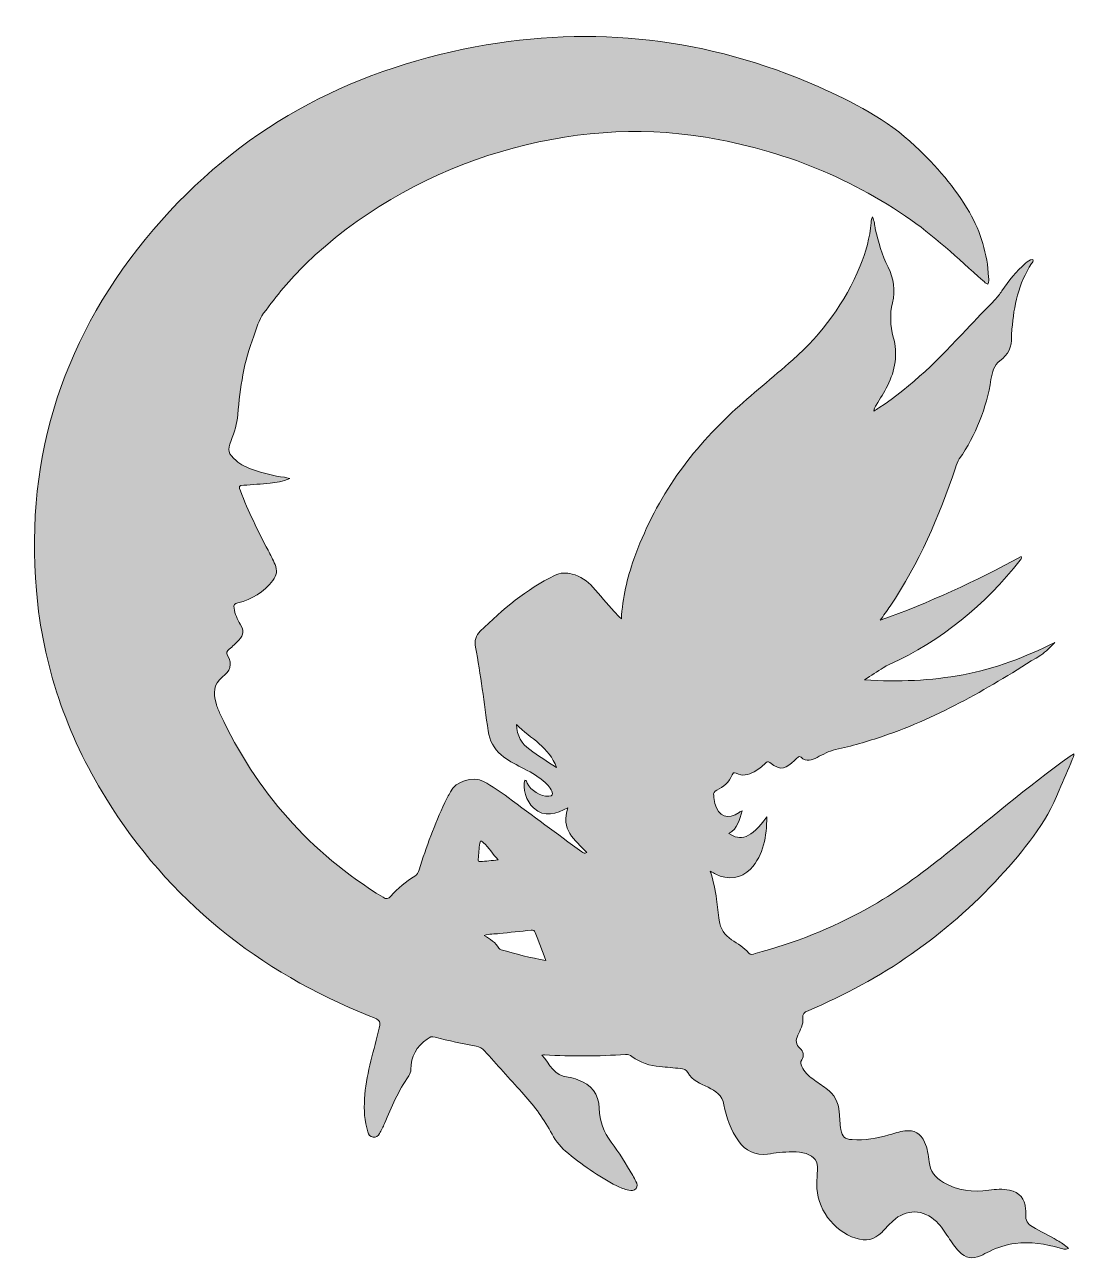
# Model space of a CAD drawing. Header units: inches. Extents: x 13 to 3566, y -2567 to -26.
# Drawn here: x 2693.3 to 3003.9, y -1991.2 to -1625.8 of the extents above; entities that cross this region are included whole.
import ezdxf

# ---------------------------------------------------------------- set-up
doc = ezdxf.new("R2010")
doc.units = ezdxf.units.IN
doc.header["$MEASUREMENT"] = 0
doc.layers.add('Layer 1', color=7, linetype='Continuous')

# ---------------------------------------------------------------- blocks, each defined once
blk = doc.blocks.new('block 23')
at = {"layer": 'Layer 1', "true_color": 0xffffff}
h = blk.add_hatch(color=7, dxfattribs=at)
h.dxf.hatch_style = 2
edge = h.paths.add_edge_path()
edge.add_spline(control_points=[(2771.8, -1760.09), (2769.66, -1761.13), (2767.78, -1761.26), (2765.93, -1761.45), (2763.33, -1761.73), (2760.73, -1761.99), (2758.12, -1762.09), (2756.64, -1762.14), (2756.71, -1762.65), (2757.14, -1763.76), (2759.49, -1769.81), (2762.3, -1775.64), (2765.35, -1781.36), (2766.09, -1782.74), (2766.79, -1784.15), (2767.42, -1785.58), (2768.14, -1787.25), (2767.91, -1788.8), (2766.76, -1790.28), (2764.07, -1793.71), (2760.59, -1795.89), (2756.4, -1796.9), (2755.38, -1797.15), (2755.14, -1797.5), (2755.27, -1798.47), (2755.52, -1800.23), (2756.24, -1801.76), (2757.13, -1803.26), (2758.25, -1805.15), (2758.18, -1806.28), (2756.69, -1807.92), (2755.81, -1808.89), (2754.86, -1809.8), (2753.83, -1810.6), (2753.13, -1811.16), (2752.85, -1811.74), (2753.31, -1812.45), (2755, -1815.1), (2753.97, -1817.2), (2751.85, -1818.83), (2749.03, -1820.99), (2749.14, -1823.67), (2749.96, -1826.63), (2750.27, -1827.75), (2750.7, -1828.8), (2751.19, -1829.85), (2761.8, -1852.74), (2777.81, -1870.83), (2799.35, -1884.03), (2800.36, -1884.65), (2800.9, -1884.56), (2801.68, -1883.7), (2803.75, -1881.4), (2806.07, -1879.35), (2808.75, -1877.78), (2809.52, -1877.32), (2809.78, -1876.67), (2810.02, -1875.91), (2812.13, -1869.12), (2814.64, -1862.48), (2817.64, -1856.03), (2818.15, -1854.94), (2818.78, -1853.91), (2819.29, -1852.82), (2820.74, -1849.68), (2826.12, -1848.12), (2829.13, -1849.78), (2831.65, -1851.17), (2834.02, -1852.77), (2836.34, -1854.49), (2843.59, -1859.89), (2850.89, -1865.24), (2858.16, -1870.61), (2858.61, -1870.94), (2859.02, -1871.18), (2859.64, -1870.75), (2856.11, -1867.12), (2851.75, -1863.86), (2854.09, -1857.55), (2850.52, -1859.37), (2847.13, -1860.56), (2843.9, -1857.62), (2841.75, -1855.68), (2840.6, -1851.67), (2841.35, -1849.34), (2841.89, -1849.42), (2841.84, -1849.94), (2842, -1850.27), (2843.04, -1852.44), (2845.99, -1854.22), (2848.38, -1854.15), (2849.5, -1854.11), (2849.78, -1853.63), (2849.31, -1852.64), (2848.74, -1851.43), (2847.82, -1850.5), (2846.83, -1849.64), (2844.87, -1847.95), (2842.6, -1846.76), (2840.31, -1845.61), (2838.2, -1844.55), (2836.15, -1843.42), (2834.34, -1841.88), (2832.13, -1840), (2830.87, -1837.66), (2830.45, -1834.78), (2829.25, -1826.51), (2828.29, -1818.2), (2826.72, -1809.98), (2826.36, -1808.13), (2826.78, -1806.62), (2828.14, -1805.28), (2834.74, -1798.8), (2841.78, -1792.92), (2850.13, -1788.79), (2851.82, -1787.96), (2853.55, -1787.9), (2855.32, -1788.38), (2857.76, -1789.04), (2859.8, -1790.36), (2861.46, -1792.26), (2863.55, -1794.67), (2865.64, -1797.09), (2867.74, -1799.48), (2868.35, -1800.17), (2869.03, -1800.8), (2869.88, -1801.67), (2870.27, -1795.36), (2871.6, -1789.59), (2873.59, -1783.98), (2879.59, -1767.08), (2889.45, -1752.75), (2902.6, -1740.62), (2908.45, -1735.23), (2914.63, -1730.23), (2920.6, -1724.98), (2929.39, -1717.25), (2936.06, -1708.08), (2940.53, -1697.22), (2942.25, -1693.04), (2943.43, -1688.86), (2943.78, -1684.41), (2943.8, -1684.09), (2943.86, -1683.78), (2943.93, -1683.48), (2943.97, -1683.28), (2944.05, -1683.09), (2944.19, -1682.7), (2944.8, -1683.94), (2944.77, -1685.14), (2945.03, -1686.26), (2945.93, -1690.14), (2946.95, -1693.99), (2948.79, -1697.53), (2950.55, -1700.94), (2950.99, -1704.43), (2950.1, -1708.16), (2949.29, -1711.52), (2949.43, -1714.9), (2950.36, -1718.24), (2951.76, -1723.29), (2950.94, -1728.09), (2948.62, -1732.68), (2947.63, -1734.63), (2946.43, -1736.48), (2945.33, -1738.38), (2945.05, -1738.86), (2944.65, -1739.3), (2944.61, -1740.15), (2945.2, -1739.78), (2945.66, -1739.51), (2946.1, -1739.22), (2955.85, -1732.75), (2964.09, -1724.59), (2971.98, -1716.04), (2974.75, -1713.05), (2977.61, -1710.13), (2980.44, -1707.2), (2981.21, -1706.4), (2981.86, -1705.53), (2982.46, -1704.6), (2984.42, -1701.55), (2986.78, -1698.83), (2989.5, -1696.43), (2990.1, -1695.91), (2990.69, -1695.25), (2991.63, -1695.33), (2991.87, -1695.87), (2991.49, -1696.18), (2991.28, -1696.49), (2987.42, -1702.41), (2986.02, -1709.05), (2985.47, -1715.95), (2985.41, -1716.68), (2985.31, -1717.42), (2985.33, -1718.14), (2985.44, -1721.13), (2984.39, -1723.46), (2981.9, -1725.26), (2980.11, -1726.56), (2979.59, -1728.73), (2979.26, -1730.8), (2977.91, -1739.36), (2974.8, -1747.2), (2969.88, -1754.32), (2969.34, -1755.11), (2969.08, -1756.02), (2968.78, -1756.91), (2963.91, -1771.31), (2958.01, -1785.23), (2949.42, -1797.87), (2948.47, -1799.28), (2947.47, -1800.65), (2946.48, -1802.06), (2960.95, -1796.92), (2974.76, -1790.51), (2988.16, -1783.16), (2988.5, -1783.78), (2988.1, -1784), (2987.91, -1784.25), (2977.4, -1797.56), (2964.67, -1808.1), (2949.17, -1815.15), (2948.56, -1815.43), (2947.94, -1815.73), (2947.37, -1816.1), (2945.63, -1817.21), (2943.9, -1818.36), (2941.82, -1819.73), (2951.86, -1820.36), (2961.47, -1819.94), (2970.99, -1818.2), (2980.53, -1816.45), (2989.45, -1812.96), (2998.14, -1808.62), (2997.49, -1809.29), (2996.87, -1809.99), (2996.18, -1810.61), (2995.49, -1811.24), (2994.76, -1811.86), (2993.97, -1812.36), (2979.17, -1821.77), (2964.13, -1830.69), (2947.4, -1836.34), (2942.75, -1837.91), (2938.06, -1839.37), (2933.25, -1840.35), (2931.25, -1840.75), (2929.57, -1841.78), (2927.8, -1842.66), (2926.22, -1843.44), (2924.61, -1844.14), (2923.04, -1842.59), (2922.7, -1842.27), (2922.36, -1842.41), (2922.06, -1842.67), (2921.75, -1842.94), (2921.46, -1843.24), (2921.15, -1843.52), (2918.64, -1845.78), (2917.33, -1846.95), (2913.81, -1844.2), (2913.29, -1843.79), (2912.95, -1843.84), (2912.51, -1844.32), (2911.54, -1845.35), (2910.43, -1846.22), (2909.19, -1846.92), (2907.46, -1847.89), (2905.66, -1848.28), (2903.81, -1847.35), (2903.12, -1847.01), (2902.91, -1847.26), (2902.67, -1847.83), (2901.76, -1849.95), (2900.16, -1851.42), (2898.1, -1852.37), (2897.35, -1852.71), (2897.08, -1853.16), (2897.2, -1853.94), (2897.33, -1854.71), (2897.38, -1855.5), (2897.56, -1856.26), (2898.51, -1860.19), (2901.48, -1861.29), (2904.77, -1858.94), (2905.02, -1858.76), (2905.26, -1858.56), (2905.66, -1858.48), (2904.9, -1861.03), (2904.29, -1863.64), (2901.73, -1865.18), (2905, -1867.39), (2908.27, -1866.84), (2912.91, -1860.21), (2912.85, -1866.1), (2912.09, -1871.44), (2908.09, -1875.71), (2905.46, -1878.52), (2901.35, -1879), (2897.81, -1877.19), (2897.36, -1876.96), (2896.92, -1876.71), (2896.21, -1876.33), (2897.07, -1879.23), (2897.73, -1881.9), (2898.04, -1884.64), (2898.28, -1886.72), (2898.55, -1888.79), (2898.83, -1890.86), (2899.18, -1893.33), (2900.39, -1895.25), (2902.51, -1896.61), (2904.31, -1897.76), (2906.17, -1898.86), (2907.56, -1900.54), (2908.15, -1901.25), (2908.81, -1900.86), (2909.43, -1900.69), (2921.02, -1897.64), (2932.07, -1893.25), (2942.55, -1887.45), (2950.91, -1882.83), (2958.52, -1877.16), (2965.99, -1871.23), (2978.19, -1861.54), (2989.98, -1851.33), (3002.69, -1842.29), (3003.02, -1842.05), (3003.38, -1841.84), (3003.77, -1841.59), (3003.91, -1842.28), (3003.53, -1842.76), (3003.32, -1843.26), (3002.05, -1846.3), (3000.66, -1849.29), (2999.45, -1852.35), (2995.56, -1862.23), (2988.94, -1870.24), (2981.89, -1877.93), (2965.92, -1895.36), (2946.89, -1908.46), (2925.12, -1917.6), (2924.04, -1918.05), (2923.46, -1918.5), (2923.6, -1919.84), (2923.79, -1921.67), (2922.8, -1923.27), (2922.1, -1924.89), (2921.46, -1926.37), (2921.35, -1927.6), (2922.76, -1928.78), (2923.83, -1929.67), (2924.03, -1930.95), (2923.24, -1932.19), (2922.81, -1932.87), (2922.96, -1933.46), (2923.25, -1934.11), (2923.96, -1935.69), (2925.17, -1936.83), (2926.54, -1937.81), (2927.86, -1938.76), (2929.21, -1939.66), (2930.52, -1940.61), (2932.92, -1942.34), (2934.16, -1944.7), (2934.35, -1947.66), (2934.46, -1949.38), (2934.57, -1951.1), (2934.85, -1952.8), (2935.21, -1955.01), (2935.96, -1955.63), (2938.2, -1955.76), (2941.9, -1955.98), (2945.49, -1955.37), (2949.03, -1954.36), (2950.59, -1953.92), (2952.13, -1953.4), (2953.74, -1953.19), (2956.6, -1952.82), (2958.49, -1953.86), (2959.62, -1956.5), (2960.41, -1958.34), (2960.74, -1960.32), (2960.95, -1962.29), (2961.26, -1965.13), (2962.65, -1966.98), (2965.16, -1968.42), (2969.43, -1970.87), (2973.91, -1971.34), (2978.64, -1970.71), (2980.67, -1970.44), (2982.71, -1970.3), (2984.73, -1970.74), (2987.77, -1971.4), (2989.3, -1973.19), (2989.52, -1976.3), (2989.56, -1976.87), (2989.59, -1977.45), (2989.54, -1978.02), (2989.42, -1979.62), (2990.1, -1980.74), (2991.46, -1981.5), (2993.93, -1982.86), (2996.41, -1984.2), (2998.88, -1985.58), (3000, -1986.2), (3001.09, -1986.89), (3002.17, -1987.99), (3001.17, -1988.32), (3000.45, -1988.06), (2999.72, -1987.86), (2995.36, -1986.65), (2990.96, -1985.91), (2986.41, -1986.48), (2983.73, -1986.81), (2981.23, -1987.67), (2978.81, -1988.82), (2977.91, -1989.25), (2977.04, -1989.73), (2976.13, -1990.11), (2973.62, -1991.17), (2971.78, -1990.8), (2969.84, -1988.89), (2968.57, -1987.63), (2967.62, -1986.11), (2966.64, -1984.63), (2965.57, -1983.02), (2964.52, -1981.39), (2963.12, -1980.03), (2959.22, -1976.26), (2954.18, -1976.17), (2950.2, -1979.84), (2949.04, -1980.9), (2948, -1982.08), (2946.91, -1983.21), (2944.74, -1985.43), (2942.18, -1985.91), (2939.28, -1984.96), (2932.5, -1982.76), (2927.6, -1975.99), (2927.69, -1968.89), (2927.71, -1967.53), (2927.86, -1966.18), (2927.93, -1964.82), (2928.07, -1962.18), (2927.04, -1960.68), (2924.52, -1959.9), (2921.91, -1959.08), (2919.24, -1959.35), (2916.59, -1959.61), (2915.44, -1959.72), (2914.31, -1959.9), (2913.17, -1960.03), (2909.5, -1960.47), (2906.61, -1959.17), (2904.52, -1956.13), (2902.3, -1952.88), (2900.92, -1949.25), (2900.24, -1945.43), (2899.73, -1942.58), (2897.67, -1941.33), (2895.56, -1940.28), (2893.26, -1939.12), (2890.83, -1938.34), (2889.52, -1935.85), (2889.11, -1935.07), (2888.24, -1934.8), (2887.38, -1934.71), (2885.35, -1934.51), (2883.32, -1934.32), (2881.29, -1934.16), (2878.25, -1933.93), (2875.46, -1933.02), (2873, -1931.18), (2872.44, -1930.76), (2871.89, -1930.48), (2871.14, -1930.53), (2863.15, -1931.12), (2855.16, -1931.16), (2847.16, -1930.65), (2847.01, -1930.64), (2846.85, -1930.68), (2846.38, -1930.73), (2848.72, -1933.4), (2849.95, -1936.97), (2854.14, -1937.25), (2855.11, -1937.32), (2856.08, -1937.69), (2857.01, -1938.02), (2860.97, -1939.45), (2863.2, -1942.3), (2863.32, -1946.49), (2863.43, -1950.26), (2864.62, -1953.51), (2866.87, -1956.49), (2869.24, -1959.62), (2871.26, -1962.99), (2873.24, -1966.37), (2873.58, -1966.96), (2873.92, -1967.55), (2874.2, -1968.17), (2874.52, -1968.84), (2874.77, -1969.55), (2874.22, -1970.23), (2873.63, -1970.96), (2872.85, -1970.89), (2872.06, -1970.71), (2870.83, -1970.42), (2869.63, -1970.04), (2868.52, -1969.45), (2863.09, -1966.59), (2858.03, -1963.17), (2853.38, -1959.16), (2851.49, -1957.54), (2850.07, -1955.53), (2848.91, -1953.35), (2846.62, -1949.07), (2843.71, -1945.28), (2840.43, -1941.72), (2836.71, -1937.69), (2833.07, -1933.57), (2829.42, -1929.47), (2828.72, -1928.68), (2827.91, -1928.28), (2826.88, -1928.1), (2822.8, -1927.41), (2818.77, -1926.51), (2814.78, -1925.42), (2813.82, -1925.16), (2813.19, -1925.4), (2812.39, -1925.98), (2809.28, -1928.22), (2807.58, -1931.14), (2807.61, -1935), (2807.61, -1935.71), (2807.35, -1936.33), (2806.96, -1936.9), (2803.96, -1941.29), (2801.77, -1946.08), (2799.79, -1950.99), (2799.39, -1952), (2798.87, -1952.98), (2798.32, -1953.92), (2797.92, -1954.61), (2797.31, -1955.19), (2796.41, -1955.06), (2795.53, -1954.93), (2795.11, -1954.23), (2794.86, -1953.46), (2793.84, -1950.27), (2793.69, -1947), (2793.89, -1943.69), (2794.28, -1936.9), (2796.36, -1930.46), (2797.95, -1923.92), (2798.78, -1920.47), (2798.8, -1920.51), (2795.48, -1919.19), (2762.49, -1906.05), (2736.03, -1884.97), (2717.29, -1854.62), (2705.68, -1835.81), (2698.67, -1815.34), (2696.78, -1793.29), (2693.32, -1752.85), (2705.22, -1717.18), (2731.42, -1686.45), (2756.53, -1656.98), (2788.78, -1639.47), (2826.64, -1632.37), (2861.6, -1625.82), (2895.51, -1629.77), (2928.08, -1644.11), (2938.41, -1648.66), (2948.46, -1653.85), (2956.83, -1661.72), (2963.03, -1667.57), (2968.56, -1673.99), (2972.86, -1681.33), (2976.29, -1687.2), (2978.16, -1693.69), (2978.56, -1700.53), (2978.6, -1701.19), (2978.68, -1701.88), (2978.36, -1702.62), (2977.68, -1702.5), (2977.33, -1701.94), (2976.89, -1701.55), (2969.46, -1694.96), (2962.27, -1688.11), (2954.01, -1682.51), (2934.73, -1669.45), (2913.53, -1661.64), (2890.48, -1658.51), (2851.99, -1653.29), (2806.75, -1667.17), (2776.44, -1696.68), (2771.86, -1701.14), (2767.8, -1706.07), (2764.03, -1711.23), (2762.56, -1713.24), (2761.99, -1715.67), (2761.11, -1717.96), (2758.24, -1725.44), (2756.97, -1733.26), (2756.4, -1741.21), (2756.21, -1743.9), (2755.36, -1746.42), (2754.39, -1748.91), (2753.26, -1751.78), (2753.53, -1752.78), (2755.86, -1754.79), (2757.3, -1756.05), (2758.98, -1756.89), (2760.78, -1757.46), (2763.87, -1758.44), (2766.95, -1759.47), (2770.2, -1759.76), (2770.61, -1759.79), (2771.01, -1759.92), (2771.8, -1760.09)], knot_values=[0, 0, 0, 0, 1, 1, 1, 2, 2, 2, 3, 3, 3, 4, 4, 4, 5, 5, 5, 6, 6, 6, 7, 7, 7, 8, 8, 8, 9, 9, 9, 10, 10, 10, 11, 11, 11, 12, 12, 12, 13, 13, 13, 14, 14, 14, 15, 15, 15, 16, 16, 16, 17, 17, 17, 18, 18, 18, 19, 19, 19, 20, 20, 20, 21, 21, 21, 22, 22, 22, 23, 23, 23, 24, 24, 24, 25, 25, 25, 26, 26, 26, 27, 27, 27, 28, 28, 28, 29, 29, 29, 30, 30, 30, 31, 31, 31, 32, 32, 32, 33, 33, 33, 34, 34, 34, 35, 35, 35, 36, 36, 36, 37, 37, 37, 38, 38, 38, 39, 39, 39, 40, 40, 40, 41, 41, 41, 42, 42, 42, 43, 43, 43, 44, 44, 44, 45, 45, 45, 46, 46, 46, 47, 47, 47, 48, 48, 48, 49, 49, 49, 50, 50, 50, 51, 51, 51, 52, 52, 52, 53, 53, 53, 54, 54, 54, 55, 55, 55, 56, 56, 56, 57, 57, 57, 58, 58, 58, 59, 59, 59, 60, 60, 60, 61, 61, 61, 62, 62, 62, 63, 63, 63, 64, 64, 64, 65, 65, 65, 66, 66, 66, 67, 67, 67, 68, 68, 68, 69, 69, 69, 70, 70, 70, 71, 71, 71, 72, 72, 72, 73, 73, 73, 74, 74, 74, 75, 75, 75, 76, 76, 76, 77, 77, 77, 78, 78, 78, 79, 79, 79, 80, 80, 80, 81, 81, 81, 82, 82, 82, 83, 83, 83, 84, 84, 84, 85, 85, 85, 86, 86, 86, 87, 87, 87, 88, 88, 88, 89, 89, 89, 90, 90, 90, 91, 91, 91, 92, 92, 92, 93, 93, 93, 94, 94, 94, 95, 95, 95, 96, 96, 96, 97, 97, 97, 98, 98, 98, 99, 99, 99, 100, 100, 100, 101, 101, 101, 102, 102, 102, 103, 103, 103, 104, 104, 104, 105, 105, 105, 106, 106, 106, 107, 107, 107, 108, 108, 108, 109, 109, 109, 110, 110, 110, 111, 111, 111, 112, 112, 112, 113, 113, 113, 114, 114, 114, 115, 115, 115, 116, 116, 116, 117, 117, 117, 118, 118, 118, 119, 119, 119, 120, 120, 120, 121, 121, 121, 122, 122, 122, 123, 123, 123, 124, 124, 124, 125, 125, 125, 126, 126, 126, 127, 127, 127, 128, 128, 128, 129, 129, 129, 130, 130, 130, 131, 131, 131, 132, 132, 132, 133, 133, 133, 134, 134, 134, 135, 135, 135, 136, 136, 136, 137, 137, 137, 138, 138, 138, 139, 139, 139, 140, 140, 140, 141, 141, 141, 142, 142, 142, 143, 143, 143, 144, 144, 144, 145, 145, 145, 146, 146, 146, 147, 147, 147, 148, 148, 148, 149, 149, 149, 150, 150, 150, 151, 151, 151, 152, 152, 152, 153, 153, 153, 154, 154, 154, 155, 155, 155, 156, 156, 156, 157, 157, 157, 158, 158, 158, 159, 159, 159, 160, 160, 160, 161, 161, 161, 162, 162, 162, 163, 163, 163, 164, 164, 164, 165, 165, 165, 166, 166, 166, 167, 167, 167, 168, 168, 168, 169, 169, 169, 170, 170, 170, 171, 171, 171, 172, 172, 172, 173, 173, 173, 174, 174, 174, 175, 175, 175, 176, 176, 176, 177, 177, 177, 178, 178, 178, 179, 179, 179, 180, 180, 180, 181, 181, 181, 182, 182, 182, 183, 183, 183, 184, 184, 184, 185, 185, 185, 186, 186, 186, 187, 187, 187, 188, 188, 188, 189, 189, 189, 190, 190, 190, 191, 191, 191, 192, 192, 192, 193, 193, 193, 194, 194, 194, 195, 195, 195, 196, 196, 196, 197, 197, 197, 198, 198, 198, 199, 199, 199, 200, 200, 200, 201, 201, 201, 202, 202, 202, 203, 203, 203, 204, 204, 204, 205, 205, 205, 206, 206, 206, 207, 207, 207, 207], degree=3, periodic=1)
edge = h.paths.add_edge_path()
edge.add_spline(control_points=[(2847.56, -1902.78), (2846.41, -1899.81), (2845.37, -1897.15), (2844.37, -1894.47), (2844.14, -1893.85), (2843.83, -1893.71), (2843.2, -1893.78), (2840.04, -1894.14), (2836.88, -1894.44), (2833.72, -1894.78), (2832.32, -1894.94), (2830.87, -1894.82), (2829.25, -1895.32), (2831.11, -1896.41), (2832.66, -1897.45), (2833.67, -1899.11), (2833.79, -1899.31), (2834.06, -1899.48), (2834.3, -1899.55), (2838.58, -1900.83), (2842.92, -1901.92), (2847.56, -1902.78)], knot_values=[0, 0, 0, 0, 1, 1, 1, 2, 2, 2, 3, 3, 3, 4, 4, 4, 5, 5, 5, 6, 6, 6, 7, 7, 7, 7], degree=3, periodic=1)
edge = h.paths.add_edge_path()
edge.add_spline(control_points=[(2850.68, -1845.67), (2848.6, -1839.59), (2843.05, -1837.11), (2838.85, -1832.93), (2839.01, -1836.24), (2840.39, -1838.61), (2842.75, -1840.34), (2845.26, -1842.18), (2847.91, -1843.82), (2850.68, -1845.67)], knot_values=[0, 0, 0, 0, 1, 1, 1, 2, 2, 2, 3, 3, 3, 3], degree=3, periodic=1)
edge = h.paths.add_edge_path()
edge.add_spline(control_points=[(2833.44, -1872.99), (2831.76, -1871.2), (2830.7, -1869.32), (2829.1, -1867.89), (2828.78, -1867.61), (2828.11, -1866.81), (2827.96, -1868.06), (2827.77, -1869.61), (2827.68, -1871.18), (2827.52, -1872.74), (2827.46, -1873.25), (2827.56, -1873.56), (2828.16, -1873.5), (2829.8, -1873.34), (2831.45, -1873.18), (2833.44, -1872.99)], knot_values=[0, 0, 0, 0, 1, 1, 1, 2, 2, 2, 3, 3, 3, 4, 4, 4, 5, 5, 5, 5], degree=3, periodic=1)
at = {"layer": 'Layer 1', "lineweight": 0}
for points, knots in [([(2771.8, -1760.09), (2769.66, -1761.13), (2767.78, -1761.26), (2765.93, -1761.45), (2763.33, -1761.73), (2760.73, -1761.99), (2758.12, -1762.09), (2756.64, -1762.14), (2756.71, -1762.65), (2757.14, -1763.76), (2759.49, -1769.81), (2762.3, -1775.64), (2765.35, -1781.36), (2766.09, -1782.74), (2766.79, -1784.15), (2767.42, -1785.58), (2768.14, -1787.25), (2767.91, -1788.8), (2766.76, -1790.28), (2764.07, -1793.71), (2760.59, -1795.89), (2756.4, -1796.9), (2755.38, -1797.15), (2755.14, -1797.5), (2755.27, -1798.47), (2755.52, -1800.23), (2756.24, -1801.76), (2757.13, -1803.26), (2758.25, -1805.15), (2758.18, -1806.28), (2756.69, -1807.92), (2755.81, -1808.89), (2754.86, -1809.8), (2753.83, -1810.6), (2753.13, -1811.16), (2752.85, -1811.74), (2753.31, -1812.45), (2755, -1815.1), (2753.97, -1817.2), (2751.85, -1818.83), (2749.03, -1820.99), (2749.14, -1823.67), (2749.96, -1826.63), (2750.27, -1827.75), (2750.7, -1828.8), (2751.19, -1829.85), (2761.8, -1852.74), (2777.81, -1870.83), (2799.35, -1884.03), (2800.36, -1884.65), (2800.9, -1884.56), (2801.68, -1883.7), (2803.75, -1881.4), (2806.07, -1879.35), (2808.75, -1877.78), (2809.52, -1877.32), (2809.78, -1876.67), (2810.02, -1875.91), (2812.13, -1869.12), (2814.64, -1862.48), (2817.64, -1856.03), (2818.15, -1854.94), (2818.78, -1853.91), (2819.29, -1852.82), (2820.74, -1849.68), (2826.12, -1848.12), (2829.13, -1849.78), (2831.65, -1851.17), (2834.02, -1852.77), (2836.34, -1854.49), (2843.59, -1859.89), (2850.89, -1865.24), (2858.16, -1870.61), (2858.61, -1870.94), (2859.02, -1871.18), (2859.64, -1870.75), (2856.11, -1867.12), (2851.75, -1863.86), (2854.09, -1857.55), (2850.52, -1859.37), (2847.13, -1860.56), (2843.9, -1857.62), (2841.75, -1855.68), (2840.6, -1851.67), (2841.35, -1849.34), (2841.89, -1849.42), (2841.84, -1849.94), (2842, -1850.27), (2843.04, -1852.44), (2845.99, -1854.22), (2848.38, -1854.15), (2849.5, -1854.11), (2849.78, -1853.63), (2849.31, -1852.64), (2848.74, -1851.43), (2847.82, -1850.5), (2846.83, -1849.64), (2844.87, -1847.95), (2842.6, -1846.76), (2840.31, -1845.61), (2838.2, -1844.55), (2836.15, -1843.42), (2834.34, -1841.88), (2832.13, -1840), (2830.87, -1837.66), (2830.45, -1834.78), (2829.25, -1826.51), (2828.29, -1818.2), (2826.72, -1809.98), (2826.36, -1808.13), (2826.78, -1806.62), (2828.14, -1805.28), (2834.74, -1798.8), (2841.78, -1792.92), (2850.13, -1788.79), (2851.82, -1787.96), (2853.55, -1787.9), (2855.32, -1788.38), (2857.76, -1789.04), (2859.8, -1790.36), (2861.46, -1792.26), (2863.55, -1794.67), (2865.64, -1797.09), (2867.74, -1799.48), (2868.35, -1800.17), (2869.03, -1800.8), (2869.88, -1801.67), (2870.27, -1795.36), (2871.6, -1789.59), (2873.59, -1783.98), (2879.59, -1767.08), (2889.45, -1752.75), (2902.6, -1740.62), (2908.45, -1735.23), (2914.63, -1730.23), (2920.6, -1724.98), (2929.39, -1717.25), (2936.06, -1708.08), (2940.53, -1697.22), (2942.25, -1693.04), (2943.43, -1688.86), (2943.78, -1684.41), (2943.8, -1684.09), (2943.86, -1683.78), (2943.93, -1683.48), (2943.97, -1683.28), (2944.05, -1683.09), (2944.19, -1682.7), (2944.8, -1683.94), (2944.77, -1685.14), (2945.03, -1686.26), (2945.93, -1690.14), (2946.95, -1693.99), (2948.79, -1697.53), (2950.55, -1700.94), (2950.99, -1704.43), (2950.1, -1708.16), (2949.29, -1711.52), (2949.43, -1714.9), (2950.36, -1718.24), (2951.76, -1723.29), (2950.94, -1728.09), (2948.62, -1732.68), (2947.63, -1734.63), (2946.43, -1736.48), (2945.33, -1738.38), (2945.05, -1738.86), (2944.65, -1739.3), (2944.61, -1740.15), (2945.2, -1739.78), (2945.66, -1739.51), (2946.1, -1739.22), (2955.85, -1732.75), (2964.09, -1724.59), (2971.98, -1716.04), (2974.75, -1713.05), (2977.61, -1710.13), (2980.44, -1707.2), (2981.21, -1706.4), (2981.86, -1705.53), (2982.46, -1704.6), (2984.42, -1701.55), (2986.78, -1698.83), (2989.5, -1696.43), (2990.1, -1695.91), (2990.69, -1695.25), (2991.63, -1695.33), (2991.87, -1695.87), (2991.49, -1696.18), (2991.28, -1696.49), (2987.42, -1702.41), (2986.02, -1709.05), (2985.47, -1715.95), (2985.41, -1716.68), (2985.31, -1717.42), (2985.33, -1718.14), (2985.44, -1721.13), (2984.39, -1723.46), (2981.9, -1725.26), (2980.11, -1726.56), (2979.59, -1728.73), (2979.26, -1730.8), (2977.91, -1739.36), (2974.8, -1747.2), (2969.88, -1754.32), (2969.34, -1755.11), (2969.08, -1756.02), (2968.78, -1756.91), (2963.91, -1771.31), (2958.01, -1785.23), (2949.42, -1797.87), (2948.47, -1799.28), (2947.47, -1800.65), (2946.48, -1802.06), (2960.95, -1796.92), (2974.76, -1790.51), (2988.16, -1783.16), (2988.5, -1783.78), (2988.1, -1784), (2987.91, -1784.25), (2977.4, -1797.56), (2964.67, -1808.1), (2949.17, -1815.15), (2948.56, -1815.43), (2947.94, -1815.73), (2947.37, -1816.1), (2945.63, -1817.21), (2943.9, -1818.36), (2941.82, -1819.73), (2951.86, -1820.36), (2961.47, -1819.94), (2970.99, -1818.2), (2980.53, -1816.45), (2989.45, -1812.96), (2998.14, -1808.62), (2997.49, -1809.29), (2996.87, -1809.99), (2996.18, -1810.61), (2995.49, -1811.24), (2994.76, -1811.86), (2993.97, -1812.36), (2979.17, -1821.77), (2964.13, -1830.69), (2947.4, -1836.34), (2942.75, -1837.91), (2938.06, -1839.37), (2933.25, -1840.35), (2931.25, -1840.75), (2929.57, -1841.78), (2927.8, -1842.66), (2926.22, -1843.44), (2924.61, -1844.14), (2923.04, -1842.59), (2922.7, -1842.27), (2922.36, -1842.41), (2922.06, -1842.67), (2921.75, -1842.94), (2921.46, -1843.24), (2921.15, -1843.52), (2918.64, -1845.78), (2917.33, -1846.95), (2913.81, -1844.2), (2913.29, -1843.79), (2912.95, -1843.84), (2912.51, -1844.32), (2911.54, -1845.35), (2910.43, -1846.22), (2909.19, -1846.92), (2907.46, -1847.89), (2905.66, -1848.28), (2903.81, -1847.35), (2903.12, -1847.01), (2902.91, -1847.26), (2902.67, -1847.83), (2901.76, -1849.95), (2900.16, -1851.42), (2898.1, -1852.37), (2897.35, -1852.71), (2897.08, -1853.16), (2897.2, -1853.94), (2897.33, -1854.71), (2897.38, -1855.5), (2897.56, -1856.26), (2898.51, -1860.19), (2901.48, -1861.29), (2904.77, -1858.94), (2905.02, -1858.76), (2905.26, -1858.56), (2905.66, -1858.48), (2904.9, -1861.03), (2904.29, -1863.64), (2901.73, -1865.18), (2905, -1867.39), (2908.27, -1866.84), (2912.91, -1860.21), (2912.85, -1866.1), (2912.09, -1871.44), (2908.09, -1875.71), (2905.46, -1878.52), (2901.35, -1879), (2897.81, -1877.19), (2897.36, -1876.96), (2896.92, -1876.71), (2896.21, -1876.33), (2897.07, -1879.23), (2897.73, -1881.9), (2898.04, -1884.64), (2898.28, -1886.72), (2898.55, -1888.79), (2898.83, -1890.86), (2899.18, -1893.33), (2900.39, -1895.25), (2902.51, -1896.61), (2904.31, -1897.76), (2906.17, -1898.86), (2907.56, -1900.54), (2908.15, -1901.25), (2908.81, -1900.86), (2909.43, -1900.69), (2921.02, -1897.64), (2932.07, -1893.25), (2942.55, -1887.45), (2950.91, -1882.83), (2958.52, -1877.16), (2965.99, -1871.23), (2978.19, -1861.54), (2989.98, -1851.33), (3002.69, -1842.29), (3003.02, -1842.05), (3003.38, -1841.84), (3003.77, -1841.59), (3003.91, -1842.28), (3003.53, -1842.76), (3003.32, -1843.26), (3002.05, -1846.3), (3000.66, -1849.29), (2999.45, -1852.35), (2995.56, -1862.23), (2988.94, -1870.24), (2981.89, -1877.93), (2965.92, -1895.36), (2946.89, -1908.46), (2925.12, -1917.6), (2924.04, -1918.05), (2923.46, -1918.5), (2923.6, -1919.84), (2923.79, -1921.67), (2922.8, -1923.27), (2922.1, -1924.89), (2921.46, -1926.37), (2921.35, -1927.6), (2922.76, -1928.78), (2923.83, -1929.67), (2924.03, -1930.95), (2923.24, -1932.19), (2922.81, -1932.87), (2922.96, -1933.46), (2923.25, -1934.11), (2923.96, -1935.69), (2925.17, -1936.83), (2926.54, -1937.81), (2927.86, -1938.76), (2929.21, -1939.66), (2930.52, -1940.61), (2932.92, -1942.34), (2934.16, -1944.7), (2934.35, -1947.66), (2934.46, -1949.38), (2934.57, -1951.1), (2934.85, -1952.8), (2935.21, -1955.01), (2935.96, -1955.63), (2938.2, -1955.76), (2941.9, -1955.98), (2945.49, -1955.37), (2949.03, -1954.36), (2950.59, -1953.92), (2952.13, -1953.4), (2953.74, -1953.19), (2956.6, -1952.82), (2958.49, -1953.86), (2959.62, -1956.5), (2960.41, -1958.34), (2960.74, -1960.32), (2960.95, -1962.29), (2961.26, -1965.13), (2962.65, -1966.98), (2965.16, -1968.42), (2969.43, -1970.87), (2973.91, -1971.34), (2978.64, -1970.71), (2980.67, -1970.44), (2982.71, -1970.3), (2984.73, -1970.74), (2987.77, -1971.4), (2989.3, -1973.19), (2989.52, -1976.3), (2989.56, -1976.87), (2989.59, -1977.45), (2989.54, -1978.02), (2989.42, -1979.62), (2990.1, -1980.74), (2991.46, -1981.5), (2993.93, -1982.86), (2996.41, -1984.2), (2998.88, -1985.58), (3000, -1986.2), (3001.09, -1986.89), (3002.17, -1987.99), (3001.17, -1988.32), (3000.45, -1988.06), (2999.72, -1987.86), (2995.36, -1986.65), (2990.96, -1985.91), (2986.41, -1986.48), (2983.73, -1986.81), (2981.23, -1987.67), (2978.81, -1988.82), (2977.91, -1989.25), (2977.04, -1989.73), (2976.13, -1990.11), (2973.62, -1991.17), (2971.78, -1990.8), (2969.84, -1988.89), (2968.57, -1987.63), (2967.62, -1986.11), (2966.64, -1984.63), (2965.57, -1983.02), (2964.52, -1981.39), (2963.12, -1980.03), (2959.22, -1976.26), (2954.18, -1976.17), (2950.2, -1979.84), (2949.04, -1980.9), (2948, -1982.08), (2946.91, -1983.21), (2944.74, -1985.43), (2942.18, -1985.91), (2939.28, -1984.96), (2932.5, -1982.76), (2927.6, -1975.99), (2927.69, -1968.89), (2927.71, -1967.53), (2927.86, -1966.18), (2927.93, -1964.82), (2928.07, -1962.18), (2927.04, -1960.68), (2924.52, -1959.9), (2921.91, -1959.08), (2919.24, -1959.35), (2916.59, -1959.61), (2915.44, -1959.72), (2914.31, -1959.9), (2913.17, -1960.03), (2909.5, -1960.47), (2906.61, -1959.17), (2904.52, -1956.13), (2902.3, -1952.88), (2900.92, -1949.25), (2900.24, -1945.43), (2899.73, -1942.58), (2897.67, -1941.33), (2895.56, -1940.28), (2893.26, -1939.12), (2890.83, -1938.34), (2889.52, -1935.85), (2889.11, -1935.07), (2888.24, -1934.8), (2887.38, -1934.71), (2885.35, -1934.51), (2883.32, -1934.32), (2881.29, -1934.16), (2878.25, -1933.93), (2875.46, -1933.02), (2873, -1931.18), (2872.44, -1930.76), (2871.89, -1930.48), (2871.14, -1930.53), (2863.15, -1931.12), (2855.16, -1931.16), (2847.16, -1930.65), (2847.01, -1930.64), (2846.85, -1930.68), (2846.38, -1930.73), (2848.72, -1933.4), (2849.95, -1936.97), (2854.14, -1937.25), (2855.11, -1937.32), (2856.08, -1937.69), (2857.01, -1938.02), (2860.97, -1939.45), (2863.2, -1942.3), (2863.32, -1946.49), (2863.43, -1950.26), (2864.62, -1953.51), (2866.87, -1956.49), (2869.24, -1959.62), (2871.26, -1962.99), (2873.24, -1966.37), (2873.58, -1966.96), (2873.92, -1967.55), (2874.2, -1968.17), (2874.52, -1968.84), (2874.77, -1969.55), (2874.22, -1970.23), (2873.63, -1970.96), (2872.85, -1970.89), (2872.06, -1970.71), (2870.83, -1970.42), (2869.63, -1970.04), (2868.52, -1969.45), (2863.09, -1966.59), (2858.03, -1963.17), (2853.38, -1959.16), (2851.49, -1957.54), (2850.07, -1955.53), (2848.91, -1953.35), (2846.62, -1949.07), (2843.71, -1945.28), (2840.43, -1941.72), (2836.71, -1937.69), (2833.07, -1933.57), (2829.42, -1929.47), (2828.72, -1928.68), (2827.91, -1928.28), (2826.88, -1928.1), (2822.8, -1927.41), (2818.77, -1926.51), (2814.78, -1925.42), (2813.82, -1925.16), (2813.19, -1925.4), (2812.39, -1925.98), (2809.28, -1928.22), (2807.58, -1931.14), (2807.61, -1935), (2807.61, -1935.71), (2807.35, -1936.33), (2806.96, -1936.9), (2803.96, -1941.29), (2801.77, -1946.08), (2799.79, -1950.99), (2799.39, -1952), (2798.87, -1952.98), (2798.32, -1953.92), (2797.92, -1954.61), (2797.31, -1955.19), (2796.41, -1955.06), (2795.53, -1954.93), (2795.11, -1954.23), (2794.86, -1953.46), (2793.84, -1950.27), (2793.69, -1947), (2793.89, -1943.69), (2794.28, -1936.9), (2796.36, -1930.46), (2797.95, -1923.92), (2798.78, -1920.47), (2798.8, -1920.51), (2795.48, -1919.19), (2762.49, -1906.05), (2736.03, -1884.97), (2717.29, -1854.62), (2705.68, -1835.81), (2698.67, -1815.34), (2696.78, -1793.29), (2693.32, -1752.85), (2705.22, -1717.18), (2731.42, -1686.45), (2756.53, -1656.98), (2788.78, -1639.47), (2826.64, -1632.37), (2861.6, -1625.82), (2895.51, -1629.77), (2928.08, -1644.11), (2938.41, -1648.66), (2948.46, -1653.85), (2956.83, -1661.72), (2963.03, -1667.57), (2968.56, -1673.99), (2972.86, -1681.33), (2976.29, -1687.2), (2978.16, -1693.69), (2978.56, -1700.53), (2978.6, -1701.19), (2978.68, -1701.88), (2978.36, -1702.62), (2977.68, -1702.5), (2977.33, -1701.94), (2976.89, -1701.55), (2969.46, -1694.96), (2962.27, -1688.11), (2954.01, -1682.51), (2934.73, -1669.45), (2913.53, -1661.64), (2890.48, -1658.51), (2851.99, -1653.29), (2806.75, -1667.17), (2776.44, -1696.68), (2771.86, -1701.14), (2767.8, -1706.07), (2764.03, -1711.23), (2762.56, -1713.24), (2761.99, -1715.67), (2761.11, -1717.96), (2758.24, -1725.44), (2756.97, -1733.26), (2756.4, -1741.21), (2756.21, -1743.9), (2755.36, -1746.42), (2754.39, -1748.91), (2753.26, -1751.78), (2753.53, -1752.78), (2755.86, -1754.79), (2757.3, -1756.05), (2758.98, -1756.89), (2760.78, -1757.46), (2763.87, -1758.44), (2766.95, -1759.47), (2770.2, -1759.76), (2770.61, -1759.79), (2771.01, -1759.92), (2771.8, -1760.09)], [0, 0, 0, 0, 1, 1, 1, 2, 2, 2, 3, 3, 3, 4, 4, 4, 5, 5, 5, 6, 6, 6, 7, 7, 7, 8, 8, 8, 9, 9, 9, 10, 10, 10, 11, 11, 11, 12, 12, 12, 13, 13, 13, 14, 14, 14, 15, 15, 15, 16, 16, 16, 17, 17, 17, 18, 18, 18, 19, 19, 19, 20, 20, 20, 21, 21, 21, 22, 22, 22, 23, 23, 23, 24, 24, 24, 25, 25, 25, 26, 26, 26, 27, 27, 27, 28, 28, 28, 29, 29, 29, 30, 30, 30, 31, 31, 31, 32, 32, 32, 33, 33, 33, 34, 34, 34, 35, 35, 35, 36, 36, 36, 37, 37, 37, 38, 38, 38, 39, 39, 39, 40, 40, 40, 41, 41, 41, 42, 42, 42, 43, 43, 43, 44, 44, 44, 45, 45, 45, 46, 46, 46, 47, 47, 47, 48, 48, 48, 49, 49, 49, 50, 50, 50, 51, 51, 51, 52, 52, 52, 53, 53, 53, 54, 54, 54, 55, 55, 55, 56, 56, 56, 57, 57, 57, 58, 58, 58, 59, 59, 59, 60, 60, 60, 61, 61, 61, 62, 62, 62, 63, 63, 63, 64, 64, 64, 65, 65, 65, 66, 66, 66, 67, 67, 67, 68, 68, 68, 69, 69, 69, 70, 70, 70, 71, 71, 71, 72, 72, 72, 73, 73, 73, 74, 74, 74, 75, 75, 75, 76, 76, 76, 77, 77, 77, 78, 78, 78, 79, 79, 79, 80, 80, 80, 81, 81, 81, 82, 82, 82, 83, 83, 83, 84, 84, 84, 85, 85, 85, 86, 86, 86, 87, 87, 87, 88, 88, 88, 89, 89, 89, 90, 90, 90, 91, 91, 91, 92, 92, 92, 93, 93, 93, 94, 94, 94, 95, 95, 95, 96, 96, 96, 97, 97, 97, 98, 98, 98, 99, 99, 99, 100, 100, 100, 101, 101, 101, 102, 102, 102, 103, 103, 103, 104, 104, 104, 105, 105, 105, 106, 106, 106, 107, 107, 107, 108, 108, 108, 109, 109, 109, 110, 110, 110, 111, 111, 111, 112, 112, 112, 113, 113, 113, 114, 114, 114, 115, 115, 115, 116, 116, 116, 117, 117, 117, 118, 118, 118, 119, 119, 119, 120, 120, 120, 121, 121, 121, 122, 122, 122, 123, 123, 123, 124, 124, 124, 125, 125, 125, 126, 126, 126, 127, 127, 127, 128, 128, 128, 129, 129, 129, 130, 130, 130, 131, 131, 131, 132, 132, 132, 133, 133, 133, 134, 134, 134, 135, 135, 135, 136, 136, 136, 137, 137, 137, 138, 138, 138, 139, 139, 139, 140, 140, 140, 141, 141, 141, 142, 142, 142, 143, 143, 143, 144, 144, 144, 145, 145, 145, 146, 146, 146, 147, 147, 147, 148, 148, 148, 149, 149, 149, 150, 150, 150, 151, 151, 151, 152, 152, 152, 153, 153, 153, 154, 154, 154, 155, 155, 155, 156, 156, 156, 157, 157, 157, 158, 158, 158, 159, 159, 159, 160, 160, 160, 161, 161, 161, 162, 162, 162, 163, 163, 163, 164, 164, 164, 165, 165, 165, 166, 166, 166, 167, 167, 167, 168, 168, 168, 169, 169, 169, 170, 170, 170, 171, 171, 171, 172, 172, 172, 173, 173, 173, 174, 174, 174, 175, 175, 175, 176, 176, 176, 177, 177, 177, 178, 178, 178, 179, 179, 179, 180, 180, 180, 181, 181, 181, 182, 182, 182, 183, 183, 183, 184, 184, 184, 185, 185, 185, 186, 186, 186, 187, 187, 187, 188, 188, 188, 189, 189, 189, 190, 190, 190, 191, 191, 191, 192, 192, 192, 193, 193, 193, 194, 194, 194, 195, 195, 195, 196, 196, 196, 197, 197, 197, 198, 198, 198, 199, 199, 199, 200, 200, 200, 201, 201, 201, 202, 202, 202, 203, 203, 203, 204, 204, 204, 205, 205, 205, 206, 206, 206, 207, 207, 207, 207]), ([(2850.68, -1845.67), (2848.6, -1839.59), (2843.05, -1837.11), (2838.85, -1832.93), (2839.01, -1836.24), (2840.39, -1838.61), (2842.75, -1840.34), (2845.26, -1842.18), (2847.91, -1843.82), (2850.68, -1845.67)], [0, 0, 0, 0, 1, 1, 1, 2, 2, 2, 3, 3, 3, 3]), ([(2833.44, -1872.99), (2831.76, -1871.2), (2830.7, -1869.32), (2829.1, -1867.89), (2828.78, -1867.61), (2828.11, -1866.81), (2827.96, -1868.06), (2827.77, -1869.61), (2827.68, -1871.18), (2827.52, -1872.74), (2827.46, -1873.25), (2827.56, -1873.56), (2828.16, -1873.5), (2829.8, -1873.34), (2831.45, -1873.18), (2833.44, -1872.99)], [0, 0, 0, 0, 1, 1, 1, 2, 2, 2, 3, 3, 3, 4, 4, 4, 5, 5, 5, 5]), ([(2847.56, -1902.78), (2846.41, -1899.81), (2845.37, -1897.15), (2844.37, -1894.47), (2844.14, -1893.85), (2843.83, -1893.71), (2843.2, -1893.78), (2840.04, -1894.14), (2836.88, -1894.44), (2833.72, -1894.78), (2832.32, -1894.94), (2830.87, -1894.82), (2829.25, -1895.32), (2831.11, -1896.41), (2832.66, -1897.45), (2833.67, -1899.11), (2833.79, -1899.31), (2834.06, -1899.48), (2834.3, -1899.55), (2838.58, -1900.83), (2842.92, -1901.92), (2847.56, -1902.78)], [0, 0, 0, 0, 1, 1, 1, 2, 2, 2, 3, 3, 3, 4, 4, 4, 5, 5, 5, 6, 6, 6, 7, 7, 7, 7])]:
    blk.add_open_spline(points, degree=3, knots=knots, dxfattribs=at)

msp = doc.modelspace()

# ---------------------------------------------------------------- block references
at = {"layer": 'Layer 1'}
msp.add_blockref('block 23', (0, 0), dxfattribs=at)

doc.saveas('drawing.dxf')
